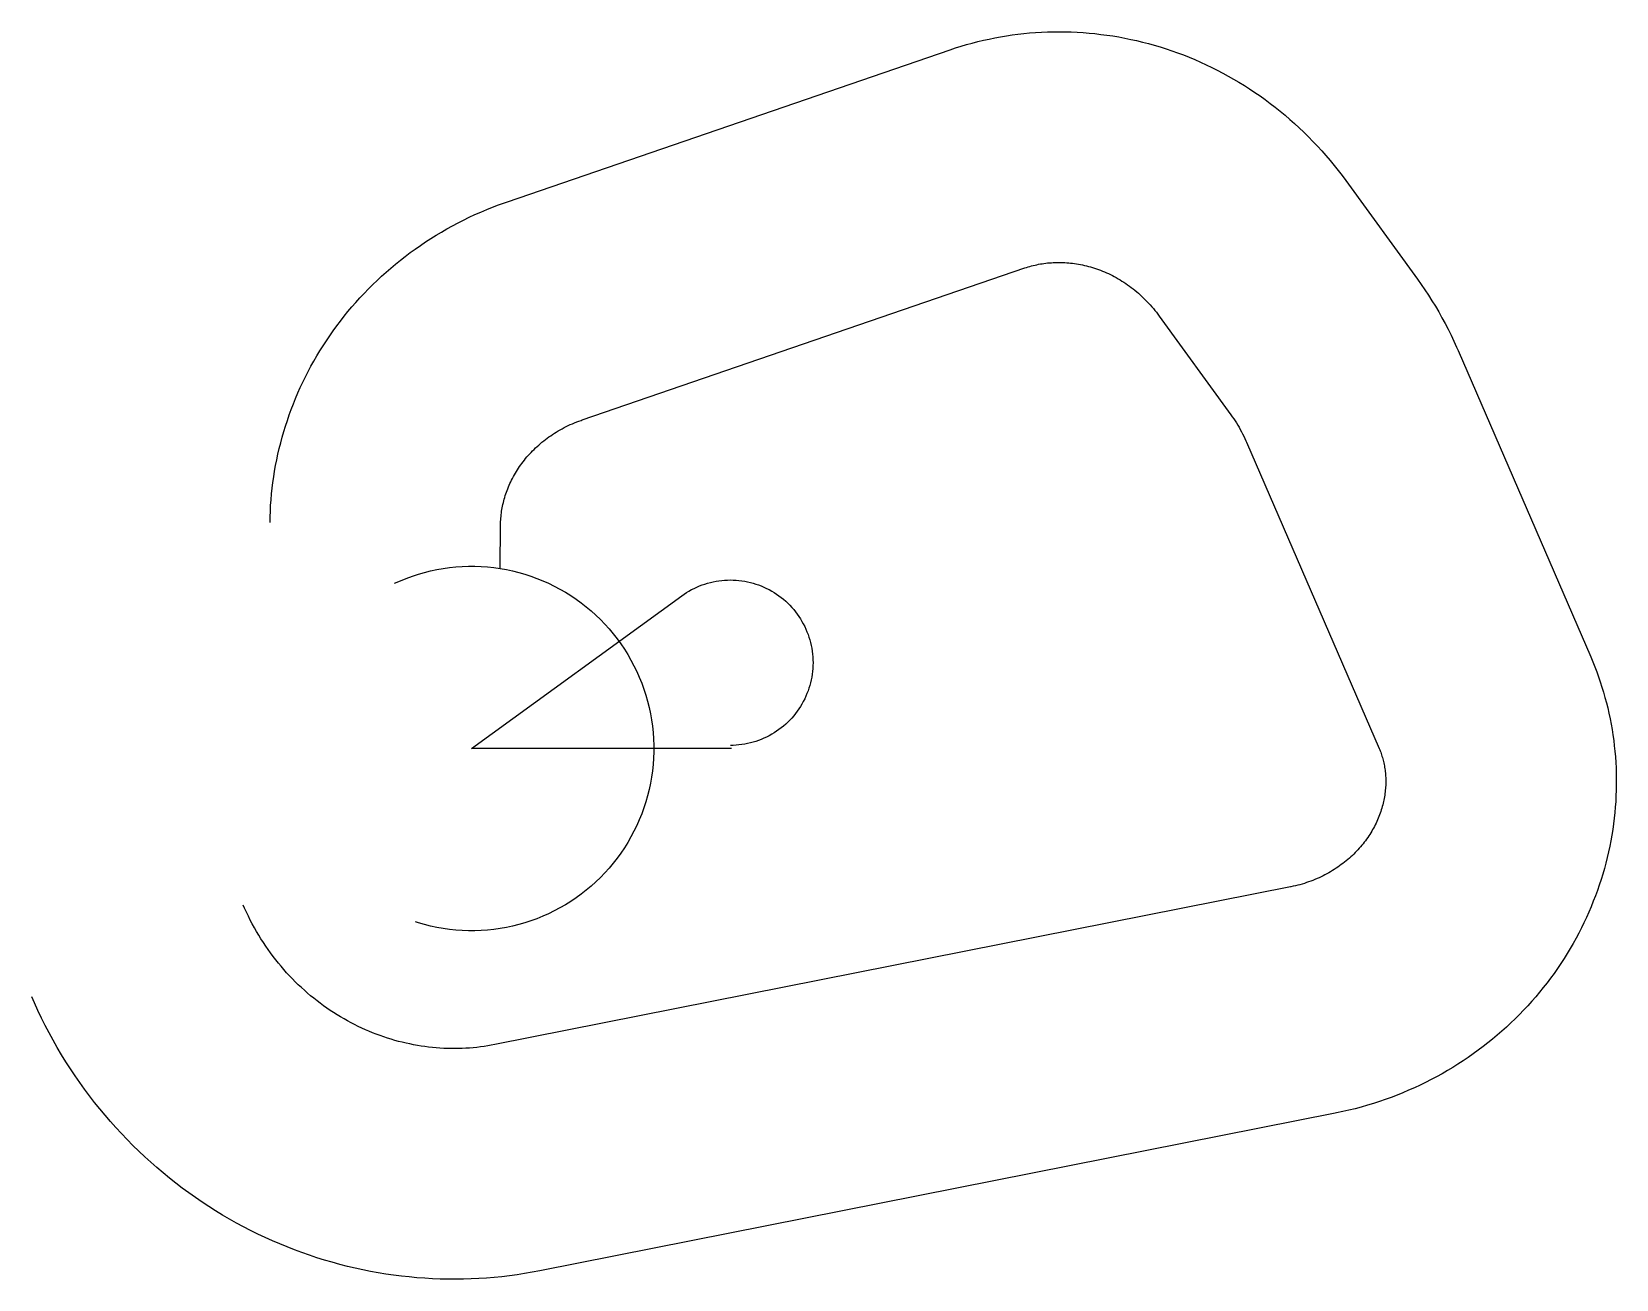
# Model space of a CAD drawing. Header units: metres. Extents: x -8778 to 22840, y -10584 to 14293.
import ezdxf

# ---------------------------------------------------------------- set-up
doc = ezdxf.new("R2010")
doc.units = ezdxf.units.M

msp = doc.modelspace()

# ---------------------------------------------------------------- linework, layer by layer
at = {"layer": 'Boundry', "color": 1}
for p, q in [((714, 10903), (9547, 13933)), ((17442, 11326), (18871, 9359)), ((2207, 6552), (11039, 9582)), ((13721, 8622), (15150, 6655)), ((19683, 7935), (22329, 1829)), ((15462, 6106), (18108, 0)), ((569, 3590), (577, 4462)), ((16336, -2760), (464, -5904)), ((17231, -7272), (1358, -10417))]:
    msp.add_line(p, q, dxfattribs=at)
at = {"layer": 'NorminalTrack', "color": 1}
msp.add_lwpolyline([(5182, 0), (0, 0), (4192, 3046), (4192, 3046), (4240, 3079), (4288, 3110), (4337, 3140), (4388, 3168), (4439, 3194), (4491, 3218), (4544, 3241), (4598, 3262), (4652, 3280), (4707, 3297), (4763, 3312), (4819, 3325), (4876, 3336), (4932, 3345), (4990, 3352), (5047, 3357), (5104, 3360), (5162, 3361), (5220, 3360), (5277, 3357), (5334, 3352), (5392, 3345), (5448, 3336), (5505, 3325), (5561, 3312), (5617, 3297), (5672, 3280), (5726, 3262), (5780, 3241), (5833, 3218), (5885, 3194), (5936, 3168), (5987, 3140), (6036, 3110), (6084, 3079), (6132, 3046), (6178, 3011), (6222, 2975), (6266, 2937), (6308, 2898), (6349, 2857), (6388, 2815), (6426, 2772), (6462, 2727), (6497, 2681), (6530, 2634), (6561, 2586), (6591, 2536), (6618, 2486), (6645, 2435), (6669, 2382), (6691, 2329), (6712, 2276), (6731, 2221), (6748, 2166), (6763, 2111), (6776, 2054), (6787, 1998), (6796, 1941), (6803, 1884), (6808, 1827), (6811, 1769), (6812, 1711), (6811, 1654), (6808, 1596), (6803, 1539), (6796, 1482), (6787, 1425), (6776, 1369), (6763, 1312), (6748, 1257), (6731, 1202), (6712, 1147), (6691, 1094), (6669, 1041), (6645, 988), (6618, 937), (6591, 887), (6561, 837), (6530, 789), (6497, 742), (6462, 696), (6426, 651), (6388, 608), (6349, 566), (6308, 525), (6266, 486), (6222, 448), (6178, 412), (6132, 377), (6084, 344), (6036, 313), (5987, 283), (5936, 255), (5885, 229), (5833, 205), (5780, 182), (5726, 161), (5672, 143), (5617, 126), (5561, 111), (5505, 98), (5448, 87), (5392, 78), (5334, 71), (5277, 66), (5220, 63), (5162, 62)], dxfattribs=at)
at = {"layer": 'WindSpiral', "color": 5}
for points in [[(9547, 13933), (9656, 13970), (9765, 14004), (9876, 14037), (9987, 14068), (10099, 14096), (10212, 14123), (10325, 14148), (10439, 14171), (10554, 14193), (10669, 14212), (10785, 14229), (10901, 14244), (11017, 14257), (11134, 14268), (11252, 14277), (11369, 14284), (11487, 14289), (11605, 14292), (11724, 14293), (11843, 14292), (11961, 14289), (12080, 14284), (12199, 14276), (12319, 14267), (12438, 14255), (12557, 14241), (12676, 14226), (12795, 14208), (12914, 14188), (13032, 14166), (13151, 14141), (13269, 14115), (13387, 14087), (13504, 14056), (13621, 14023), (13738, 13989), (13855, 13952), (13971, 13913), (14086, 13872), (14201, 13829), (14315, 13784), (14429, 13736), (14542, 13687), (14654, 13636), (14766, 13582), (14876, 13527), (14986, 13470), (15096, 13410), (15204, 13349), (15311, 13285), (15418, 13220), (15523, 13153), (15627, 13083), (15731, 13012), (15833, 12939), (15934, 12864), (16034, 12787), (16133, 12709), (16230, 12628), (16327, 12546), (16421, 12462), (16515, 12376), (16607, 12288), (16698, 12198), (16787, 12107), (16875, 12014), (16962, 11920), (17047, 11824), (17130, 11726), (17212, 11627), (17292, 11526), (17370, 11423), (17442, 11326)], [(-4022, 4508), (-4020, 4622), (-4016, 4735), (-4010, 4849), (-4002, 4962), (-3992, 5076), (-3980, 5190), (-3966, 5304), (-3949, 5417), (-3931, 5531), (-3911, 5644), (-3889, 5757), (-3865, 5870), (-3839, 5983), (-3810, 6096), (-3780, 6208), (-3748, 6320), (-3714, 6431), (-3677, 6542), (-3639, 6653), (-3599, 6763), (-3557, 6872), (-3513, 6981), (-3466, 7090), (-3418, 7197), (-3368, 7305), (-3316, 7411), (-3262, 7516), (-3206, 7621), (-3148, 7725), (-3089, 7828), (-3027, 7931), (-2964, 8032), (-2898, 8132), (-2831, 8232), (-2762, 8330), (-2691, 8427), (-2618, 8524), (-2544, 8619), (-2468, 8713), (-2390, 8805), (-2310, 8897), (-2228, 8987), (-2145, 9076), (-2060, 9164), (-1974, 9250), (-1886, 9335), (-1796, 9418), (-1705, 9500), (-1612, 9581), (-1517, 9660), (-1421, 9737), (-1324, 9813), (-1225, 9888), (-1124, 9960), (-1022, 10032), (-919, 10101), (-815, 10169), (-709, 10235), (-602, 10299), (-493, 10361), (-383, 10422), (-272, 10481), (-160, 10538), (-47, 10593), (67, 10646), (183, 10697), (300, 10747), (417, 10794), (536, 10839), (655, 10883), (714, 10903)], [(11039, 9582), (11072, 9593), (11105, 9604), (11139, 9614), (11173, 9623), (11207, 9632), (11242, 9640), (11277, 9648), (11312, 9655), (11348, 9662), (11384, 9668), (11420, 9673), (11456, 9678), (11493, 9682), (11530, 9685), (11567, 9688), (11605, 9691), (11643, 9692), (11681, 9693), (11719, 9693), (11757, 9693), (11796, 9692), (11835, 9690), (11874, 9688), (11913, 9685), (11952, 9681), (11991, 9676), (12031, 9671), (12070, 9665), (12110, 9658), (12150, 9651), (12189, 9643), (12229, 9634), (12269, 9624), (12309, 9614), (12349, 9603), (12389, 9591), (12428, 9578), (12468, 9565), (12508, 9551), (12548, 9536), (12587, 9520), (12627, 9504), (12666, 9487), (12706, 9469), (12745, 9450), (12784, 9431), (12822, 9410), (12861, 9389), (12900, 9368), (12938, 9345), (12976, 9322), (13014, 9298), (13051, 9273), (13088, 9247), (13125, 9221), (13162, 9193), (13198, 9166), (13234, 9137), (13270, 9107), (13305, 9077), (13340, 9046), (13374, 9015), (13408, 8982), (13442, 8949), (13475, 8915), (13508, 8881), (13540, 8846), (13572, 8810), (13603, 8773), (13634, 8736), (13664, 8698), (13694, 8659), (13721, 8622)], [(18871, 9359), (18947, 9253), (19020, 9147), (19092, 9038), (19161, 8929), (19230, 8818), (19296, 8705), (19360, 8591), (19423, 8476), (19483, 8360), (19542, 8243), (19598, 8124), (19653, 8004), (19683, 7935)], [(15150, 6655), (15178, 6615), (15206, 6574), (15234, 6533), (15260, 6491), (15287, 6448), (15312, 6405), (15337, 6361), (15361, 6317), (15384, 6272), (15407, 6226), (15429, 6180), (15450, 6133), (15462, 6106)], [(577, 4462), (578, 4495), (579, 4528), (581, 4562), (583, 4595), (586, 4629), (590, 4663), (594, 4697), (599, 4731), (605, 4765), (611, 4800), (617, 4834), (625, 4869), (633, 4903), (642, 4938), (651, 4973), (661, 5007), (672, 5042), (683, 5077), (695, 5111), (708, 5146), (721, 5181), (735, 5215), (750, 5250), (765, 5284), (781, 5319), (798, 5353), (815, 5387), (833, 5421), (852, 5455), (872, 5488), (892, 5522), (913, 5555), (934, 5588), (957, 5621), (979, 5654), (1003, 5686), (1027, 5718), (1052, 5750), (1078, 5782), (1104, 5813), (1131, 5844), (1159, 5875), (1187, 5905), (1216, 5935), (1246, 5965), (1276, 5994), (1307, 6023), (1339, 6051), (1371, 6079), (1404, 6106), (1438, 6134), (1472, 6160), (1507, 6186), (1542, 6212), (1578, 6237), (1614, 6262), (1652, 6286), (1689, 6309), (1728, 6332), (1767, 6355), (1806, 6376), (1846, 6398), (1887, 6418), (1928, 6438), (1969, 6458), (2012, 6476), (2054, 6494), (2097, 6512), (2141, 6528), (2185, 6544), (2207, 6552)], [(-1536, 3294), (-1420, 3346), (-1303, 3393), (-1183, 3437), (-1063, 3476), (-941, 3511), (-818, 3542), (-694, 3568), (-569, 3590), (-443, 3608), (-317, 3621), (-190, 3630), (-63, 3634), (63, 3634), (190, 3630), (317, 3621), (443, 3608), (569, 3590), (694, 3568), (818, 3542), (941, 3511), (1063, 3476), (1183, 3437), (1303, 3393), (1420, 3346), (1536, 3294), (1650, 3239), (1762, 3179), (1872, 3116), (1980, 3048), (2085, 2977), (2188, 2903), (2287, 2825), (2385, 2743), (2479, 2658), (2570, 2570), (2658, 2479), (2743, 2385), (2825, 2287), (2903, 2188), (2977, 2085), (3048, 1980), (3116, 1872), (3179, 1762), (3239, 1650), (3294, 1536), (3346, 1420), (3393, 1303), (3437, 1183), (3476, 1063), (3511, 941), (3542, 818), (3568, 694), (3590, 569), (3608, 443), (3621, 317), (3630, 190), (3634, 63), (3634, -63), (3630, -190), (3621, -317), (3608, -443), (3590, -569), (3568, -694), (3542, -818), (3511, -941), (3476, -1063), (3437, -1183), (3393, -1303), (3346, -1420), (3294, -1536), (3239, -1650), (3179, -1762), (3116, -1872), (3048, -1980), (2977, -2085), (2903, -2188), (2825, -2287), (2743, -2385), (2658, -2479), (2570, -2570), (2479, -2658), (2385, -2743), (2287, -2825), (2188, -2903), (2085, -2977), (1980, -3048), (1872, -3116), (1762, -3179), (1650, -3239), (1536, -3294), (1420, -3346), (1303, -3393), (1183, -3437), (1063, -3476), (941, -3511), (818, -3542), (694, -3568), (569, -3590), (443, -3608), (317, -3621), (190, -3630), (63, -3634), (-63, -3634), (-190, -3630), (-317, -3621), (-443, -3608), (-569, -3590), (-694, -3568), (-818, -3542), (-941, -3511), (-1063, -3476), (-1123, -3457)], [(22329, 1829), (22370, 1730), (22410, 1631), (22448, 1531), (22485, 1430), (22520, 1328), (22553, 1225), (22585, 1122), (22614, 1018), (22642, 913), (22668, 808), (22693, 702), (22715, 595), (22736, 488), (22755, 380), (22772, 272), (22787, 163), (22800, 54), (22811, -56), (22821, -166), (22829, -276), (22834, -387), (22838, -497), (22840, -609), (22840, -720), (22837, -832), (22833, -943), (22827, -1055), (22819, -1167), (22809, -1279), (22798, -1391), (22784, -1503), (22768, -1615), (22750, -1727), (22730, -1838), (22708, -1950), (22684, -2061), (22659, -2172), (22631, -2283), (22601, -2393), (22569, -2503), (22536, -2613), (22500, -2722), (22462, -2831), (22423, -2940), (22381, -3047), (22338, -3155), (22292, -3261), (22245, -3368), (22195, -3473), (22144, -3578), (22091, -3682), (22036, -3785), (21979, -3887), (21920, -3989), (21859, -4090), (21797, -4189), (21733, -4288), (21666, -4386), (21598, -4483), (21528, -4579), (21457, -4674), (21383, -4767), (21308, -4860), (21231, -4951), (21153, -5041), (21073, -5130), (20991, -5218), (20907, -5304), (20822, -5389), (20735, -5473), (20647, -5555), (20557, -5636), (20465, -5715), (20372, -5793), (20277, -5870), (20181, -5944), (20084, -6018), (19985, -6089), (19884, -6159), (19783, -6228), (19680, -6295), (19575, -6360), (19470, -6423), (19363, -6485), (19254, -6544), (19145, -6602), (19035, -6658), (18923, -6713), (18810, -6765), (18696, -6816), (18581, -6864), (18465, -6911), (18348, -6956), (18231, -6998), (18112, -7039), (17992, -7078), (17872, -7114), (17750, -7149), (17628, -7182), (17505, -7212), (17382, -7240), (17257, -7267), (17231, -7272)], [(18108, 0), (18118, -24), (18128, -49), (18138, -74), (18147, -100), (18156, -126), (18164, -152), (18172, -178), (18180, -205), (18187, -232), (18194, -260), (18200, -288), (18206, -316), (18212, -344), (18217, -373), (18221, -402), (18225, -431), (18229, -461), (18232, -490), (18235, -520), (18237, -551), (18238, -581), (18239, -612), (18240, -643), (18240, -674), (18239, -705), (18238, -736), (18236, -768), (18234, -800), (18231, -832), (18228, -864), (18224, -896), (18219, -929), (18214, -961), (18208, -994), (18202, -1027), (18195, -1059), (18187, -1092), (18179, -1125), (18170, -1158), (18161, -1191), (18150, -1224), (18140, -1257), (18128, -1290), (18116, -1323), (18103, -1356), (18090, -1389), (18076, -1422), (18062, -1454), (18046, -1487), (18030, -1520), (18014, -1552), (17996, -1585), (17978, -1617), (17960, -1649), (17941, -1681), (17921, -1713), (17900, -1744), (17879, -1776), (17857, -1807), (17834, -1838), (17811, -1868), (17787, -1899), (17763, -1929), (17738, -1959), (17712, -1989), (17685, -2018), (17658, -2047), (17630, -2076), (17602, -2104), (17573, -2132), (17543, -2159), (17513, -2187), (17482, -2213), (17451, -2240), (17419, -2266), (17386, -2291), (17352, -2316), (17319, -2341), (17284, -2365), (17249, -2389), (17213, -2412), (17177, -2434), (17140, -2456), (17103, -2478), (17065, -2499), (17027, -2519), (16988, -2539), (16948, -2558), (16908, -2577), (16868, -2595), (16827, -2612), (16785, -2629), (16743, -2645), (16701, -2660), (16658, -2675), (16615, -2689), (16571, -2702), (16527, -2715), (16482, -2727), (16437, -2738), (16392, -2748), (16346, -2758), (16336, -2760)], [(464, -5904), (393, -5918), (322, -5930), (250, -5941), (178, -5951), (106, -5959), (33, -5967), (-40, -5973), (-113, -5977), (-187, -5981), (-261, -5983), (-335, -5984), (-409, -5984), (-483, -5982), (-558, -5979), (-633, -5975), (-708, -5969), (-783, -5962), (-858, -5954), (-933, -5944), (-1008, -5933), (-1083, -5921), (-1158, -5907), (-1233, -5892), (-1308, -5876), (-1383, -5858), (-1458, -5839), (-1532, -5819), (-1607, -5797), (-1681, -5774), (-1755, -5750), (-1828, -5724), (-1902, -5697), (-1975, -5668), (-2048, -5638), (-2120, -5607), (-2192, -5574), (-2264, -5541), (-2335, -5505), (-2406, -5469), (-2476, -5431), (-2546, -5392), (-2616, -5351), (-2684, -5309), (-2753, -5266), (-2820, -5222), (-2887, -5176), (-2954, -5129), (-3019, -5081), (-3084, -5032), (-3148, -4981), (-3212, -4929), (-3275, -4876), (-3337, -4821), (-3398, -4766), (-3458, -4709), (-3518, -4651), (-3576, -4591), (-3634, -4531), (-3691, -4470), (-3747, -4407), (-3801, -4343), (-3855, -4278), (-3908, -4213), (-3960, -4146), (-4011, -4077), (-4060, -4008), (-4109, -3938), (-4156, -3867), (-4203, -3795), (-4248, -3722), (-4292, -3648), (-4334, -3573), (-4376, -3497), (-4416, -3420), (-4455, -3343), (-4493, -3264), (-4530, -3185), (-4557, -3122)], [(1358, -10417), (1209, -10445), (1058, -10471), (907, -10494), (756, -10514), (603, -10532), (451, -10548), (298, -10560), (144, -10570), (-10, -10577), (-164, -10582), (-318, -10584), (-473, -10583), (-627, -10580), (-782, -10573), (-937, -10564), (-1092, -10553), (-1247, -10538), (-1402, -10521), (-1557, -10502), (-1711, -10479), (-1865, -10454), (-2020, -10426), (-2173, -10395), (-2327, -10362), (-2480, -10326), (-2632, -10287), (-2784, -10245), (-2936, -10201), (-3086, -10154), (-3237, -10104), (-3386, -10052), (-3535, -9997), (-3683, -9939), (-3830, -9879), (-3976, -9816), (-4121, -9750), (-4266, -9682), (-4409, -9612), (-4551, -9538), (-4692, -9462), (-4832, -9384), (-4971, -9303), (-5108, -9219), (-5244, -9133), (-5379, -9045), (-5512, -8954), (-5644, -8861), (-5774, -8765), (-5903, -8667), (-6030, -8566), (-6156, -8463), (-6280, -8358), (-6402, -8251), (-6523, -8141), (-6642, -8029), (-6759, -7915), (-6874, -7799), (-6987, -7680), (-7098, -7560), (-7207, -7437), (-7315, -7313), (-7420, -7186), (-7523, -7058), (-7624, -6927), (-7722, -6795), (-7819, -6660), (-7913, -6524), (-8005, -6386), (-8095, -6247), (-8182, -6105), (-8267, -5962), (-8350, -5818), (-8430, -5671), (-8507, -5524), (-8582, -5374), (-8655, -5223), (-8725, -5071), (-8778, -4951)]]:
    msp.add_lwpolyline(points, dxfattribs=at)

doc.saveas('drawing.dxf')
